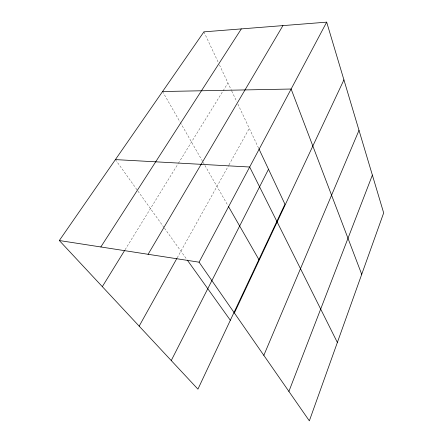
<?xml version="1.0" encoding="UTF-8"?>
<svg xmlns="http://www.w3.org/2000/svg" width="443" height="443" viewBox="0 0 443 443"><rect width="100%" height="100%" fill="white"/><g stroke="black" fill="none" stroke-linecap="round" stroke-linejoin="round"><path stroke-width="0.33" stroke-dasharray="2.21 1.66" d="M177.211 257.815L228.627 165.483M228.965 164.885L249.293 128.376M125.125 249.669L178.069 163.821M178.435 163.234L227.94 82.957M115.407 159.596L164.082 227.636M164.48 228.2L186.525 259.011M162.57 91.529L179.936 121.825M180.279 122.423L202.861 161.828M203.204 162.426L204.583 164.829M204.926 165.427L227.962 205.624M203.918 31.857L218.277 62.391M219.446 64.883L231.451 90.422M231.744 91.042L236.717 101.619M237.885 104.111L258.612 148.195"/><path stroke-width="0.66" d="M288.897 391.429L372.38 175.107M263.823 355.352L359.002 130.331M234.38 312.985L343.923 79.862M171.253 360.541L268.513 169.254M326.679 22.15L383.677 212.917L309.347 420.85L199.079 262.19L326.679 22.15L203.918 31.857L59.323 240.532L197.927 389.148L284.943 204.201L258.906 148.815M139.163 326.131L176.873 258.419M148.1 254.288L282.927 25.611M102.327 286.638L124.765 250.256M100.832 246.961L241.313 28.9M162.57 91.529L291.129 89.026L361.715 274.344M115.407 159.596L249.669 167.017L337.367 342.461M59.323 240.532L199.079 262.19M187.328 260.13L230.343 320.256M228.306 206.222L258.889 259.581"/></g></svg>
